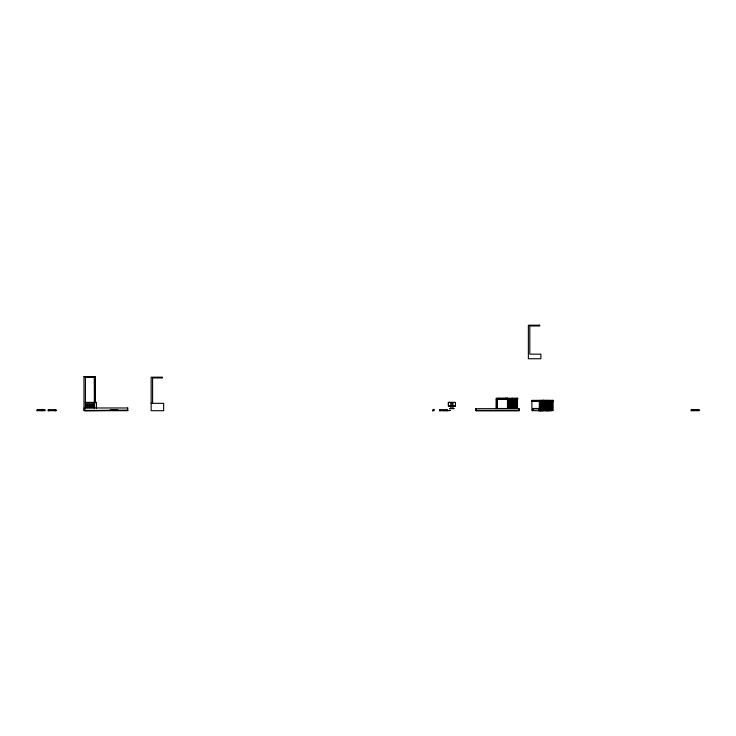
<?xml version="1.0" encoding="UTF-8"?>
<svg xmlns="http://www.w3.org/2000/svg" width="736" height="736" viewBox="0 0 736 736"><rect width="100%" height="100%" fill="white"/><g stroke="black" fill="none" stroke-linecap="round" stroke-linejoin="round"><path stroke-width="1.1" d="M454.462 406.079L455.409 406.079L455.428 402.334L448.417 402.353L448.417 406.079L450.064 406.079M450.975 408.305L449.512 408.646L454.186 408.627L452.861 408.305M83.978 376.611L95.33 376.584L95.33 402.38L94.291 402.417M85.413 377.375L95.33 377.31M94.272 382.37L95.321 382.407M517.702 398.231L505.2 398.231L505.2 399.234L512.661 399.234L512.661 398.231M507.481 398.995L496.395 398.976L496.294 408.498L496.276 398.231L497.03 398.231L497.021 408.498L497.15 398.976M508.631 398.995L517.482 398.995L517.482 408.498L516.635 408.498L516.635 398.296M496.266 399.124L497.048 399.124M517.702 399.114L506.791 399.124L506.791 398.231M541.908 400.366L541.153 400.366L541.153 401.249M531.898 401.129L541.043 401.129M549.019 401.129L551.31 401.129M85.33 402.868L94.41 402.868M151.147 403.328L163.659 403.328L163.659 410.716L151.147 410.716L151.147 377.182L162.472 377.182L162.472 377.945L152.582 377.945L152.582 403.328M450.975 403.751L452.833 403.751M85.413 404.128L94.41 404.128M85.413 405.131L94.41 405.131M85.413 406.024L94.41 406.024M455.409 406.079L448.417 406.051L448.417 402.334M450.975 406.134L452.833 406.116M508.079 406.346L513.903 406.346M516.212 406.327L516.212 408.572L516.23 406.327L514.4 406.327L514.4 408.572M508.364 406.686L513.903 406.686M514.482 406.686L515.237 406.686M516.194 406.686L515.412 406.346M85.413 406.833L94.41 406.833M85.413 407.606L94.41 407.606M496.266 408.498L507.481 408.498L507.481 398.176M508.401 408.498L507.638 408.498L507.638 399.124M539.175 408.48L541.024 408.462M475.769 408.682L519.248 408.636L519.248 410.716L475.787 410.716L475.769 408.655L476.266 410.716M545.726 408.535L547.538 408.535L547.538 410.789M532.947 408.82L538.43 408.82M539.212 408.839L540.905 408.498L540.969 410.716M551.494 408.82L550.74 408.48M518.448 409.262L519.248 409.262M110.244 409.713L117.834 409.713M439.558 410.108L447.654 410.108L447.663 410.716M127.742 410.283L84.76 410.697L84.714 407.974M475.787 410.329L476.266 410.329M84.263 410.394L127.742 410.384M475.769 410.412L519.248 410.403M476.266 410.596L519.248 410.596M543.932 401.332L543.932 410.716L531.898 410.633L531.898 400.43M545.413 410.633L544.658 410.633L544.658 401.24M545.937 410.633L546.692 410.633M549.682 410.633L550.436 410.633L550.436 401.24M439.558 410.716L450.349 410.486L443.09 410.716M449.31 402.353L450.064 402.334M698.63 409.97L691.601 409.97M552.451 400.31L552.451 401.129M551.715 401.24L551.715 410.633L550.96 410.633L550.96 401.24M551.393 400.375L551.393 401.368L539.037 401.332L539.037 400.439M550.123 408.48L549.81 408.82L551.586 408.462L551.568 410.688L549.774 410.688L549.682 401.24M549.13 400.439L549.102 410.716L548.256 410.716L548.256 401.203M548.992 401.184L548.992 410.688M548.504 401.258L548.504 410.633L549.258 410.633L549.268 400.439L538.908 400.439L538.908 401.332M548.292 401.184L548.292 410.688M547.97 401.258L547.97 410.633L547.216 410.633L547.216 401.258M547.667 401.313L547.667 410.716L545.634 410.716L545.634 401.313M547.455 408.554L546.692 408.894L546.692 401.24M546.912 401.313L546.912 410.716M546.388 401.313L546.388 410.716M545.937 401.24L545.937 408.544M545.21 401.332L545.21 410.716L544.456 410.716L544.456 401.332M544.07 401.258L544.07 410.633L543.306 410.633L543.306 400.31M543.085 400.366L543.168 410.716M542.956 401.249L542.956 400.366L542.864 401.368M542.644 401.313L542.644 410.716L541.889 410.716L541.889 401.313M542.358 410.633L542.349 400.366L553.316 400.375L553.316 401.258L538.586 401.258L538.586 400.375L539.341 400.375L539.258 410.716M541.365 401.313L541.365 410.716L539.175 410.716L539.203 408.462M540.61 410.716L540.61 400.375L539.856 400.375L539.856 401.258M540.022 401.332L540.022 410.716M538.43 408.462L538.752 410.716L538.752 408.462L532.708 408.462L532.708 410.688L533.03 408.462M518.54 408.636L518.54 409.133M517.647 398.231L517.647 399.124M517.371 398.976L517.426 408.48M516.046 399.105L516.046 408.498L515.292 408.498L515.292 399.105M514.768 399.105L514.768 408.498L514.013 408.498L514.013 399.105M514.225 406.327L514.225 408.572M513.59 399.124L513.59 408.498L512.836 408.498L512.836 399.124M512.311 399.124L512.311 408.498L511.548 408.498L511.548 399.124M511.023 399.105L511.023 408.498L510.269 408.498L510.269 399.105M509.744 399.105L509.744 408.498L508.99 408.498L508.99 399.105M508.401 399.124L508.401 408.572M507.472 398.231L507.472 399.114M506.193 398.231L506.193 399.124L505.439 399.124L505.439 398.231M452.861 408.646L452.833 402.85L450.975 402.85L450.975 408.646M447.267 410.108L439.834 410.108M447.037 410.108L447.037 410.716M446.816 410.108L446.816 410.716M440.468 410.108L440.468 410.716M440.091 410.108L440.091 410.716M439.622 410.108L439.622 410.716M432.575 410.716L432.575 409.952L433.798 409.952L434.047 409.336L434.047 410.716L432.492 410.716M117.456 409.713L117.456 410.32M110.888 409.713L110.888 410.32M110.51 409.713L110.51 410.32M96.49 408.029L96.49 402.38L85.33 402.38M96.388 402.693L96.388 407.974M95.312 376.547L95.303 402.758M94.41 402.38L94.41 408.406M94.291 377.31L94.328 402.868M90.602 376.547L90.602 377.375M89.645 376.547L89.645 377.329M89.645 376.574L89.636 377.375M85.422 376.547L85.413 408.406M83.987 376.547L83.987 410.2M55.761 410.09L48.318 410.09M55.531 410.09L55.531 410.697M55.301 410.09L55.301 410.697M48.962 410.09L48.962 410.697M48.585 410.09L48.585 410.697M44.399 409.989L37.37 409.989M42.541 410.697L42.541 409.317L42.292 409.943M41.069 409.943L41.069 410.697M539.69 325.211L528.365 325.211L528.365 358.745L540.877 358.745L540.877 354.163L529.8 354.163L529.8 325.984L539.69 325.984L539.69 325.211M498.226 398.231L497.472 398.231L497.472 399.114L498.226 399.114L498.226 398.231M499.532 398.231L498.769 398.231L498.769 399.124L499.532 399.124L499.532 398.231M500.793 398.231L500.038 398.231L500.038 399.124L500.793 399.124L500.793 398.231M502.191 398.231L501.428 398.231L501.428 399.124L502.191 399.124L502.191 398.231M503.479 398.231L502.725 398.231L502.725 399.124L503.479 399.124L503.479 398.231M504.878 398.231L504.123 398.231L504.123 399.124L504.878 399.124L504.878 398.231M532.588 400.375L531.834 400.375L531.834 401.258L532.588 401.258L532.588 400.375M533.94 400.375L533.186 400.375L533.186 401.258L533.94 401.258L533.94 400.375M535.256 400.375L534.502 400.375L534.502 401.258L535.256 401.258L535.256 400.375M536.654 400.375L535.9 400.375L535.9 401.258L536.654 401.258L536.654 400.375M537.952 400.375L537.197 400.375L537.197 401.258L537.952 401.258L537.952 400.375M553.15 401.129L552.304 401.129L552.34 410.614L553.15 410.633L553.095 401.111M127.742 407.974L84.263 407.974L84.263 410.697L127.742 410.697L127.742 407.974M44.97 409.989L36.8 409.989L36.8 410.716L44.97 410.716L44.97 409.989M699.2 409.97L691.03 409.97L691.03 410.716L699.2 410.716L699.2 409.97M56.148 410.09L48.052 410.09L48.116 410.697L56.148 410.697L56.148 410.09"/></g></svg>
